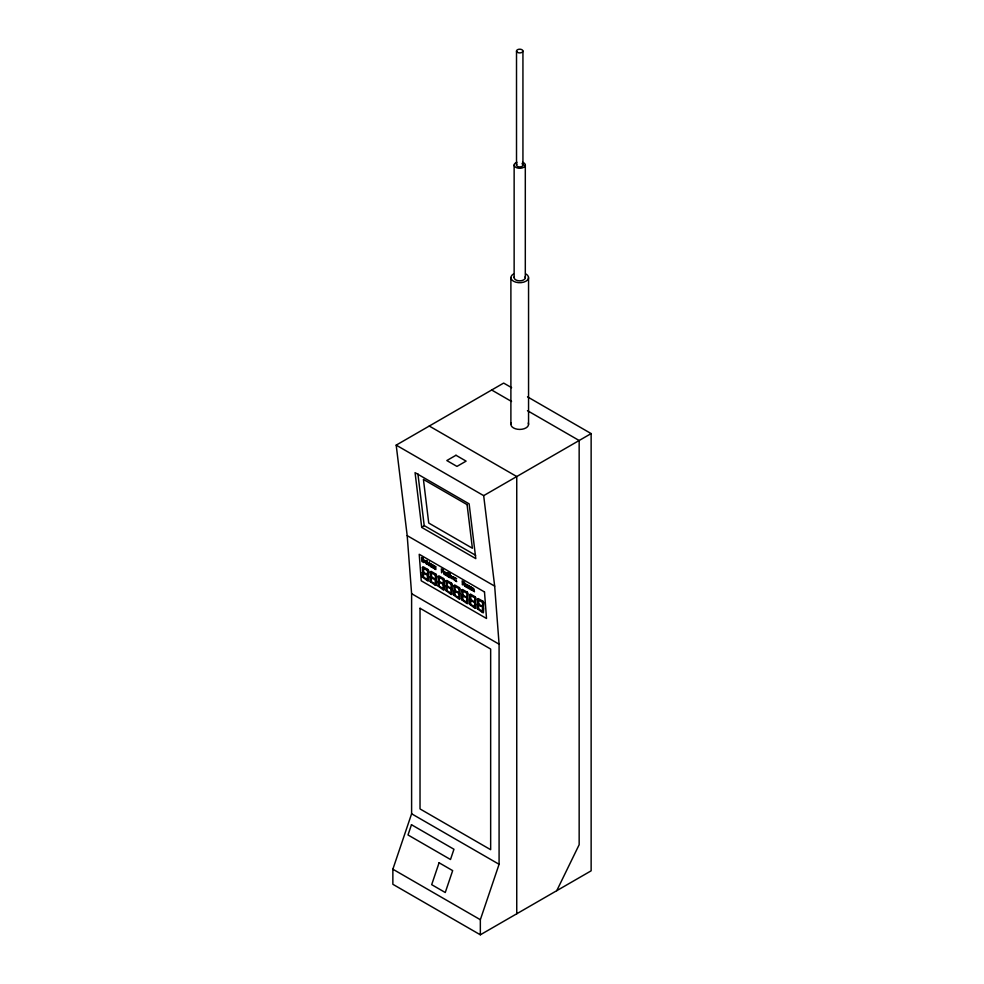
<?xml version="1.0" encoding="UTF-8"?>
<svg xmlns="http://www.w3.org/2000/svg" width="984" height="984" viewBox="0 0 984 984"><rect width="100%" height="100%" fill="white"/><g stroke="black" fill="none" stroke-linecap="round" stroke-linejoin="round"><path stroke-width="1.48" d="M511.618 387.671L503.66 383.083L396.195 445.137L407.192 535.628L411.607 593.684L411.607 813.78L392.862 869.204L392.862 884.296L480.34 934.8L591.138 870.828L591.138 433.587L527.522 396.859M480.34 934.8L480.34 919.708L499.085 864.284L499.085 644.188L494.669 586.132L483.673 495.641L396.195 445.137M510.893 424.313L510.893 277.611M514.14 277.611L514.14 165.054M516.514 165.054L516.514 51.057M516.748 913.779L516.748 476.539L429.27 426.035M522.934 165.054L522.934 51.057M525.308 277.611L525.308 165.054M528.556 424.313L528.556 277.611M556.76 890.68L579.158 844.715L579.158 440.512L527.461 410.66M421.718 527.399L415.063 472.652L469.134 503.869L475.789 558.617L421.718 527.399L424.202 525.591L417.917 473.882M483.673 495.641L591.138 433.587M491.68 390.008L511.557 401.484M424.202 525.591L475.629 555.284M407.192 535.628L494.669 586.132M411.607 593.684L499.085 644.188M411.607 813.78L499.085 864.284M392.862 869.204L480.34 919.708M528.26 422.997A8.831 5.105 0 0 1 519.724 429.418A8.831 5.105 0 0 1 511.188 422.997M525.973 274.007A8.831 5.105 0 0 1 525.973 281.215A8.831 5.105 0 0 1 513.476 281.215A8.831 5.105 0 0 1 513.476 274.007M522.516 162.262A5.584 3.223 0 0 1 524.005 167.132A5.584 3.223 0 0 1 515.444 167.132A5.584 3.223 0 0 1 516.932 162.262M522 163.738A3.21 1.857 0 0 1 522.184 166.247A3.21 1.857 0 0 1 517.879 166.579A3.21 1.857 0 0 1 516.944 164.131M525.124 276.775A5.584 3.223 0 0 1 519.724 280.834A5.584 3.223 0 0 1 514.324 276.775M420.02 608.272L420.02 808.922L490.659 849.696L490.659 649.059L420.02 608.272M422.333 572.516L422.271 576.624L423.489 576.858L423.538 573.844L422.333 572.516M422.407 567.461L422.64 572.061L423.563 571.63L423.612 568.629L422.407 567.461M427.462 576.12L427.413 579.441L428.347 580.978L428.692 576.181L427.462 576.12M427.548 570.585L427.499 573.906L428.397 575.382L428.766 570.806L428.028 569.588L427.548 570.585M430.205 577.054L430.131 581.163L431.349 581.396L431.398 578.395L430.205 577.054M430.279 571.999L430.512 576.599L431.435 576.169L431.484 573.168L430.279 571.999M435.334 580.658L435.285 583.979L436.207 585.517L436.552 580.732L435.334 580.658M435.42 575.123L435.371 578.444L436.256 579.92L436.638 575.357L435.887 574.127L435.42 575.123M438.064 581.606L438.003 585.714L439.221 585.935L439.27 582.934L438.064 581.606M438.138 576.538L438.372 581.138L439.294 580.72L439.344 577.719L438.138 576.538M443.194 585.197L443.144 588.518L444.079 590.056L444.424 585.271L443.194 585.197M443.28 579.674L443.231 582.983L444.128 584.459L444.497 579.896L443.759 578.666L443.28 579.674M445.937 586.144L445.863 590.252L447.08 590.474L447.13 587.473L445.937 586.144M446.01 581.077L446.244 585.677L447.166 585.259L447.216 582.257L446.01 581.077M451.066 589.748L451.016 593.057L451.939 594.594L452.283 589.81L451.066 589.748M451.152 584.213L451.103 587.534L451.988 588.998L452.369 584.434L451.619 583.204L451.152 584.213M453.796 590.683L453.735 594.791L454.952 595.013L455.002 592.011L453.796 590.683M453.87 585.628L454.104 590.228L455.026 589.797L455.075 586.796L453.87 585.628M458.925 594.287L458.876 597.608L459.811 599.133L460.155 594.348L458.925 594.287M459.011 588.752L458.962 592.073L459.86 593.537L460.229 588.973L459.491 587.743L459.011 588.752M461.668 595.222L461.594 599.33L462.812 599.563L462.861 596.55L461.668 595.222M461.742 590.166L461.976 594.766L462.898 594.336L462.947 591.335L461.742 590.166M466.797 598.826L466.748 602.147L467.671 603.684L468.015 598.899L466.797 598.826M466.883 593.291L466.834 596.611L467.72 598.087L468.101 593.512L467.351 592.294L466.883 593.291M469.528 599.76L469.466 603.881L470.684 604.102L470.733 601.101L469.528 599.76M469.602 594.705L469.835 599.305L470.758 598.887L470.807 595.873L469.602 594.705M474.657 603.364L474.608 606.685L475.543 608.223L475.887 603.438L474.657 603.364M474.743 597.829L474.694 601.15L475.592 602.626L475.961 598.063L475.223 596.833L474.743 597.829M477.4 604.311L477.326 608.419L478.544 608.641L478.593 605.64L477.4 604.311M477.474 599.244L477.707 603.844L478.63 603.426L478.679 600.424L477.474 599.244M482.529 607.915L482.48 611.224L483.402 612.761L483.747 607.977L482.529 607.915M482.615 602.38L482.566 605.689L483.452 607.165L483.833 602.602L483.082 601.372L482.615 602.38M411.472 824.727L408.003 834.961L450.5 859.499L453.956 849.254L411.472 824.727M439.085 862.771L431.681 884.665L445.26 892.513L452.665 870.619L439.085 862.771M427.72 569.404L427.253 570.413C426.589 569.81 420.98 567.547 423.206 566.796L427.72 569.404M435.592 573.955L435.113 574.951C434.448 574.348 428.852 572.098 431.066 571.335L435.592 573.955M443.452 578.494L442.984 579.49C442.32 578.887 436.712 576.636 438.938 575.874L443.452 578.494M451.324 583.032L450.844 584.041C450.18 583.426 444.583 581.175 446.798 580.425L451.324 583.032M459.184 587.571L458.716 588.58C458.052 587.977 452.443 585.714 454.669 584.963L459.184 587.571M467.056 592.11L466.576 593.118C465.912 592.516 460.315 590.265 462.529 589.502L467.056 592.11M474.915 596.661L474.448 597.657C473.784 597.054 468.175 594.803 470.401 594.041L474.915 596.661M482.787 601.199L482.308 602.196C481.643 601.593 476.047 599.342 478.261 598.592L482.787 601.199M455.973 455.272L446.822 460.549L456.957 466.404L466.108 461.127L455.973 455.272M429.073 564.656L427.511 563.758L426.761 560.425L427.007 563.709L428.999 565.566L429.356 561.926L429.073 564.656M452.972 577.916L452.259 578.321L450.795 575.406L452.197 578.961L453.513 578.469L452.874 576.599L452.972 577.916M464.337 583.377L462.812 582.885L462.726 581.741L464.337 583.377M464.878 583.906L465.063 586.39L462.849 583.463L462.468 584.89L462.16 580.867L464.497 582.221L464.878 583.906M423.563 572.11L423.538 573.377L428.089 575.357L423.563 572.11M431.423 576.649L431.41 577.916L435.961 579.908L431.423 576.649M439.294 581.187L439.27 582.454L443.821 584.447L439.294 581.187M447.154 585.738L447.142 586.993L451.693 588.986L447.154 585.738M455.026 590.277L455.002 591.544L459.553 593.524L455.026 590.277M462.886 594.816L462.874 596.083L467.425 598.063L462.886 594.816M470.758 599.354L470.733 600.621L475.284 602.614L470.758 599.354M478.618 603.893L478.605 605.16L483.156 607.153L478.618 603.893M423.477 577.165L422.259 576.944L427.548 580.794L427.118 579.269L423.477 577.165M431.349 581.704L430.131 581.482L435.408 585.332L434.977 583.807L431.349 581.704M439.208 586.255L437.991 586.021L443.28 589.871L442.849 588.346L439.208 586.255M447.08 590.794L445.863 590.572L451.152 594.41L450.709 592.885L447.08 590.794M454.952 595.332L453.735 595.111L459.011 598.961L458.581 597.436L454.952 595.332M462.812 599.871L461.594 599.65L466.883 603.5L466.441 601.974L462.812 599.871M470.684 604.41L469.466 604.188L474.743 608.038L474.313 606.513L470.684 604.41M478.544 608.961L477.326 608.727L482.615 612.577L482.172 611.052L478.544 608.961M467.08 504.62L423.428 479.417L428.729 523.033L472.382 548.236L467.08 504.62M484.497 591.962L419.221 554.275L421.238 580.794L486.514 618.481L484.497 591.962M423.108 558.322L421.546 557.424L421.853 561.433L423.415 562.344L423.108 558.322M443.267 569.957L441.336 568.838L441.644 572.86L441.902 569.711L443.489 571.028L444.239 574.361L443.267 569.957M450.18 573.955L447.585 572.454L447.757 574.742L449.836 575.947L449.922 577.091L447.892 576.464L450.488 577.977L450.315 575.677L448.237 574.471L448.151 573.328L450.18 573.955M425.654 560.892L423.723 559.773L423.932 562.639L424.288 560.646L425.469 561.335L426.539 564.139L425.654 560.892M432.566 564.877L429.971 563.377L430.094 565.099L432.222 566.882L430.18 566.243L432.788 567.756L432.652 566.034L430.537 564.25L432.566 564.877M435.691 566.686L433.095 565.185L433.304 568.051L435.912 569.552L433.784 567.78L435.826 568.408L435.691 566.686M447.154 573.303L444.547 571.79L444.768 574.668L447.363 576.169L447.154 573.303M456.527 578.715L453.919 577.202L454.141 580.08L456.736 581.581L454.608 579.797L454.485 578.075L456.527 578.715M467.978 585.32L465.371 583.819L465.592 586.685L468.187 588.186L467.978 585.32M471.102 587.128L468.495 585.628L470.623 587.399L468.581 586.772L468.716 588.493L471.311 589.994L471.102 587.128M473.562 588.543L471.619 587.423L471.84 590.302L472.185 588.297L472.873 590.892L473.23 588.899L474.436 591.802L473.562 588.543M435.223 566.956L433.661 566.058L435.223 566.956M446.674 573.574L445.112 572.663L445.235 574.385L446.798 575.296L446.674 573.574M467.498 585.591L465.936 584.693L466.072 586.415L467.634 587.313L467.498 585.591M470.709 588.543L469.147 587.645L470.709 588.543M517.449 52.361A3.21 1.857 0 0 0 522.824 51.537A3.21 1.857 0 0 0 518.888 49.261A3.21 1.857 0 0 0 517.449 52.361"/></g></svg>
